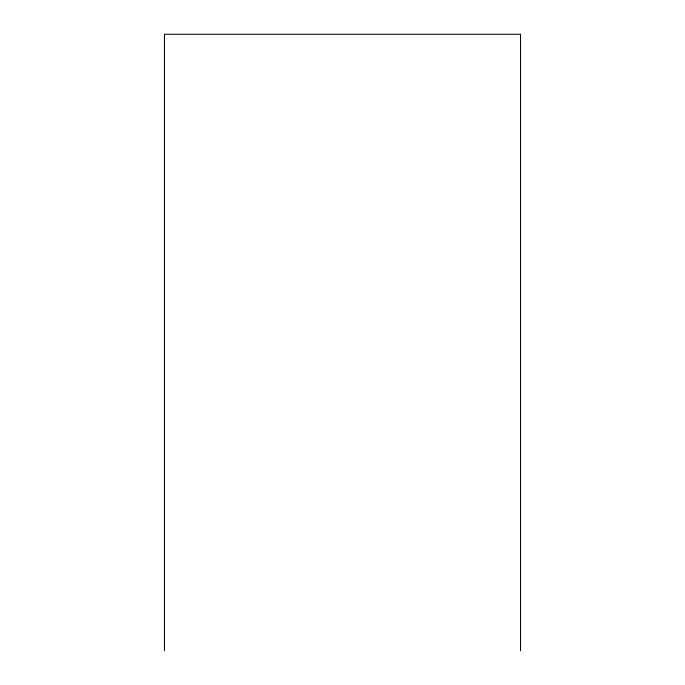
<?xml version="1.0" encoding="UTF-8"?>
<svg xmlns="http://www.w3.org/2000/svg" width="685" height="685" viewBox="0 0 685 685"><rect width="100%" height="100%" fill="white"/><g stroke="black" fill="none" stroke-linecap="round" stroke-linejoin="round"><path stroke-width="1.03" d="M520.531 650.75L520.531 34.25L164.469 34.25L164.469 650.75"/></g></svg>
